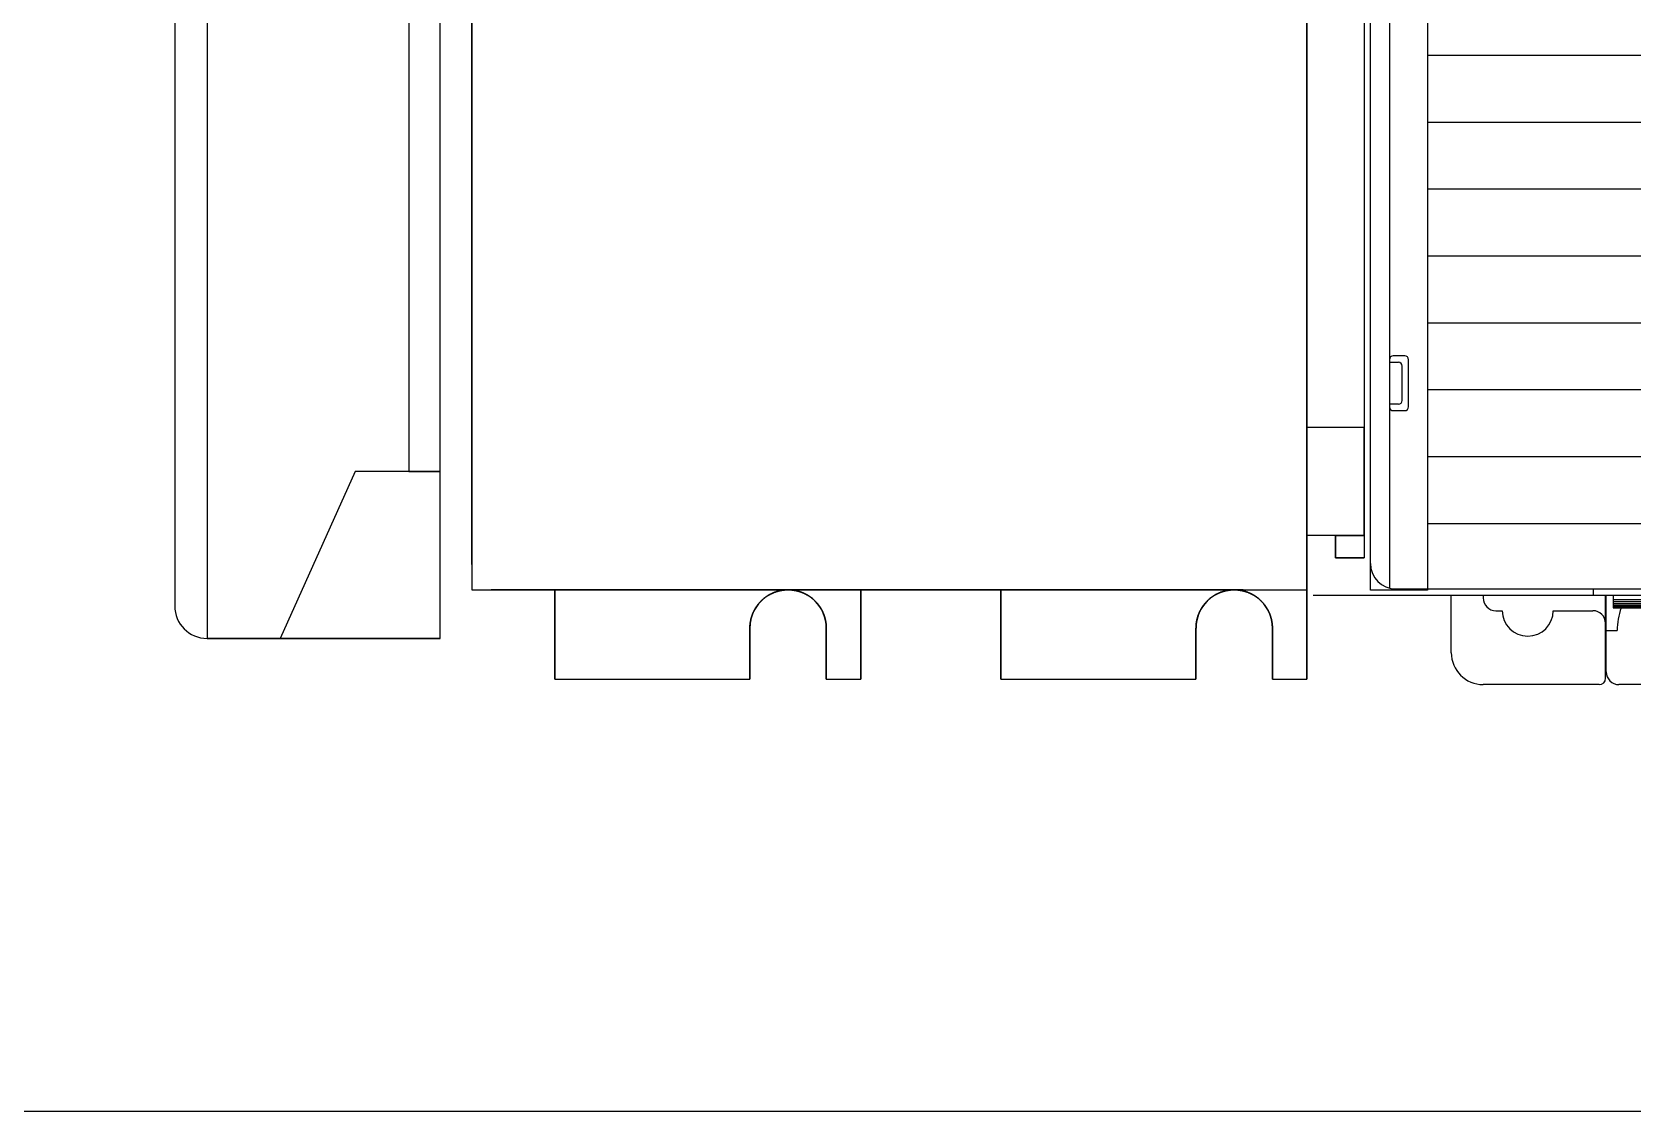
# Model space of a CAD drawing. Header units: inches. Extents: x -38 to 199, y -310 to 64.
# Drawn here: x 115.579 to 120.521, y 52.115 to 55.449 of the extents above; entities that cross this region are included whole.
import ezdxf

# ---------------------------------------------------------------- set-up
doc = ezdxf.new("R2010")
doc.units = ezdxf.units.IN
doc.header["$MEASUREMENT"] = 0
doc.layers.add('off-wire', color=6, linetype='Continuous')
doc.layers.add('PLC', color=7, linetype='Continuous')

# ---------------------------------------------------------------- blocks, each defined once
blk = doc.blocks.new('24VPS')
at = {"layer": 'PLC', "color": 7, "linetype": 'Continuous'}
for p, q in [((176.8111, -64.6716), (176.8111, -69.3173)), ((176.8111, -64.6716), (176.8111, -69.3173)), ((179.3899, -69.3173), (179.3899, -64.6716)), ((179.3899, -69.3173), (179.3899, -64.6716)), ((176.8111, -69.2222), (176.8111, -64.7667)), ((179.567, -64.77), (179.567, -69.2188)), ((179.3899, -65.4295), (179.3899, -68.8153)), ((179.3899, -65.4295), (179.3899, -68.8153)), ((176.8111, -67.7425), (176.8111, -66.3645)), ((176.8111, -69.2385), (176.8111, -67.7425)), ((179.567, -67.7523), (179.567, -69.2188)), ((179.567, -68.8153), (179.3899, -68.8153)), ((179.567, -68.8153), (179.3899, -68.8153)), ((179.3899, -68.8153), (179.3899, -69.1492)), ((179.567, -68.8153), (179.3899, -68.8153)), ((179.567, -68.8153), (179.3899, -68.8153)), ((179.3899, -68.8153), (179.3899, -69.1492)), ((179.567, -69.1492), (179.567, -68.8153)), ((179.567, -69.1492), (179.567, -68.8153)), ((179.4785, -69.1492), (179.3899, -69.1492)), ((179.4785, -69.1492), (179.3899, -69.1492)), ((179.4785, -69.1492), (179.3899, -69.1492)), ((179.3899, -69.1492), (179.3899, -69.5929)), ((179.4785, -69.1492), (179.4785, -69.1499)), ((179.567, -69.1492), (179.4785, -69.1492)), ((179.567, -69.1492), (179.4785, -69.1492)), ((179.4785, -69.2188), (179.4785, -69.1492)), ((179.4785, -69.1492), (179.4785, -69.1499)), ((179.4785, -69.1499), (179.4785, -69.2188)), ((179.567, -69.1499), (179.4785, -69.1499)), ((179.567, -69.1499), (179.4785, -69.1499)), ((179.4785, -69.1499), (179.4785, -69.2188)), ((176.8111, -69.2385), (176.8111, -69.3173)), ((176.8111, -69.2385), (176.8111, -69.3173)), ((179.4785, -69.2188), (179.567, -69.2188)), ((179.4785, -69.2188), (179.567, -69.2188)), ((179.567, -69.2188), (179.4785, -69.2188)), ((176.8111, -69.3173), (179.3899, -69.3173)), ((176.8111, -69.3173), (179.3899, -69.3173)), ((179.193, -69.3173), (176.8702, -69.3173)), ((176.8702, -69.3173), (179.193, -69.3173)), ((177.067, -69.3173), (177.7875, -69.3173)), ((177.067, -69.5929), (177.067, -69.3173)), ((177.067, -69.3173), (177.7875, -69.3173)), ((177.067, -69.5929), (177.067, -69.3173)), ((177.067, -69.3173), (177.067, -69.5929)), ((177.7875, -69.3173), (178.0119, -69.3173)), ((177.7875, -69.3173), (178.0119, -69.3173)), ((178.0119, -69.3173), (178.0119, -69.5929)), ((178.0119, -69.5929), (178.0119, -69.3173)), ((178.445, -69.3173), (178.0119, -69.3173)), ((178.0119, -69.5929), (178.0119, -69.3173)), ((178.445, -69.3173), (179.1655, -69.3173)), ((178.445, -69.3173), (178.445, -69.5929)), ((178.445, -69.5929), (178.445, -69.3173)), ((178.445, -69.3173), (178.445, -69.5929)), ((178.445, -69.3173), (179.1655, -69.3173)), ((179.1655, -69.3173), (179.3899, -69.3173)), ((179.1655, -69.3173), (179.3899, -69.3173)), ((179.3899, -69.5929), (179.3899, -69.3173)), ((179.3899, -69.5929), (179.3899, -69.3173)), ((177.6694, -69.5929), (177.6694, -69.4354)), ((177.6694, -69.4354), (177.6694, -69.5929)), ((177.6694, -69.5929), (177.6694, -69.4354)), ((177.9056, -69.4354), (177.9056, -69.5929)), ((177.9056, -69.4354), (177.9056, -69.5929)), ((177.9056, -69.5929), (177.9056, -69.4354)), ((179.0474, -69.5929), (179.0474, -69.4354)), ((179.0474, -69.4354), (179.0474, -69.5929)), ((179.0474, -69.5929), (179.0474, -69.4354)), ((179.2836, -69.4354), (179.2836, -69.5929)), ((179.2836, -69.4354), (179.2836, -69.5929)), ((179.2836, -69.5929), (179.2836, -69.4354)), ((177.067, -69.5929), (177.6694, -69.5929)), ((177.067, -69.5929), (177.6694, -69.5929)), ((177.067, -69.5929), (177.6694, -69.5929)), ((177.9056, -69.5929), (178.0119, -69.5929)), ((177.9056, -69.5929), (178.0119, -69.5929)), ((177.9056, -69.5929), (178.0119, -69.5929)), ((178.445, -69.5929), (179.0474, -69.5929)), ((178.445, -69.5929), (179.0474, -69.5929)), ((178.445, -69.5929), (179.0474, -69.5929)), ((179.2836, -69.5929), (179.3899, -69.5929)), ((179.2836, -69.5929), (179.3899, -69.5929)), ((179.2836, -69.5929), (179.3899, -69.5929))]:
    blk.add_line(p, q, dxfattribs=at)
at = {"layer": 'PLC', "color": 7, "linetype": 'Continuous', "flags": 128}
for points in [[(177.6695, -69.4354), (177.6695, -69.4344), (177.6695, -69.4335), (177.6696, -69.4325), (177.6696, -69.4316), (177.6696, -69.4306), (177.6697, -69.4297), (177.6697, -69.4287), (177.6698, -69.4278), (177.6698, -69.4268), (177.6699, -69.4259), (177.67, -69.4249), (177.6701, -69.424), (177.6702, -69.423), (177.6703, -69.4221), (177.6704, -69.4211), (177.6705, -69.4202), (177.6706, -69.4193), (177.6708, -69.4183), (177.6709, -69.4174), (177.6711, -69.4164), (177.6712, -69.4155), (177.6714, -69.4146), (177.6715, -69.4136), (177.6717, -69.4127), (177.6719, -69.4118), (177.6721, -69.4108), (177.6723, -69.4099), (177.6725, -69.409), (177.6727, -69.408), (177.6729, -69.4071), (177.6732, -69.4062), (177.6734, -69.4053), (177.6737, -69.4043), (177.6739, -69.4034), (177.6742, -69.4025), (177.6744, -69.4016), (177.6747, -69.4007), (177.675, -69.3998), (177.6753, -69.3989), (177.6756, -69.398), (177.6759, -69.3971), (177.6762, -69.3962), (177.6765, -69.3953), (177.6769, -69.3944), (177.6772, -69.3935), (177.6775, -69.3926), (177.6779, -69.3917), (177.6782, -69.3908), (177.6786, -69.39), (177.679, -69.3891), (177.6793, -69.3882), (177.6797, -69.3873), (177.6801, -69.3865), (177.6805, -69.3856), (177.6809, -69.3847), (177.6813, -69.3839), (177.6817, -69.383), (177.6822, -69.3822), (177.6826, -69.3813), (177.683, -69.3805), (177.6835, -69.3796), (177.6839, -69.3788), (177.6844, -69.378), (177.6849, -69.3771), (177.6853, -69.3763), (177.6858, -69.3755), (177.6863, -69.3747), (177.6868, -69.3739), (177.6873, -69.3731), (177.6878, -69.3723), (177.6883, -69.3714), (177.6888, -69.3706), (177.6893, -69.3699), (177.6899, -69.3691), (177.6904, -69.3683), (177.691, -69.3675), (177.6915, -69.3667), (177.6921, -69.366), (177.6926, -69.3652), (177.6932, -69.3644), (177.6938, -69.3637), (177.6943, -69.3629), (177.6949, -69.3622), (177.6955, -69.3614), (177.6961, -69.3607), (177.6967, -69.3599), (177.6973, -69.3592), (177.6979, -69.3585), (177.6986, -69.3578), (177.6992, -69.3571), (177.6998, -69.3563), (177.7005, -69.3556), (177.7011, -69.3549), (177.7018, -69.3543), (177.7024, -69.3536), (177.7031, -69.3529), (177.7037, -69.3522), (177.7044, -69.3515), (177.7051, -69.3509), (177.7058, -69.3502), (177.7065, -69.3495), (177.7072, -69.3489), (177.7079, -69.3482), (177.7086, -69.3476), (177.7093, -69.347), (177.71, -69.3463), (177.7107, -69.3457), (177.7114, -69.3451), (177.7122, -69.3445), (177.7129, -69.3439), (177.7136, -69.3433), (177.7144, -69.3427), (177.7151, -69.3421), (177.7159, -69.3415), (177.7166, -69.341), (177.7174, -69.3404), (177.7182, -69.3398), (177.7189, -69.3393), (177.7197, -69.3387), (177.7205, -69.3382), (177.7213, -69.3376), (177.7221, -69.3371), (177.7228, -69.3366), (177.7236, -69.3361), (177.7244, -69.3356), (177.7253, -69.335), (177.7261, -69.3346), (177.7269, -69.3341), (177.7277, -69.3336), (177.7285, -69.3331), (177.7293, -69.3326), (177.7302, -69.3322), (177.731, -69.3317), (177.7318, -69.3312), (177.7327, -69.3308), (177.7335, -69.3304), (177.7344, -69.3299), (177.7352, -69.3295), (177.7361, -69.3291), (177.7369, -69.3287), (177.7378, -69.3283), (177.7386, -69.3279), (177.7395, -69.3275), (177.7404, -69.3271), (177.7413, -69.3267), (177.7421, -69.3264), (177.743, -69.326), (177.7439, -69.3256), (177.7448, -69.3253), (177.7457, -69.3249), (177.7466, -69.3246), (177.7474, -69.3243), (177.7483, -69.324), (177.7492, -69.3237), (177.7501, -69.3233), (177.751, -69.323), (177.752, -69.3228), (177.7529, -69.3225), (177.7538, -69.3222), (177.7547, -69.3219), (177.7556, -69.3217), (177.7565, -69.3214), (177.7574, -69.3212), (177.7583, -69.3209), (177.7593, -69.3207), (177.7602, -69.3205), (177.7611, -69.3203), (177.762, -69.32), (177.763, -69.3199), (177.7639, -69.3197), (177.7648, -69.3195), (177.7658, -69.3193), (177.7667, -69.3191), (177.7676, -69.319), (177.7686, -69.3188), (177.7695, -69.3186), (177.7705, -69.3185), (177.7714, -69.3184), (177.7723, -69.3182), (177.7733, -69.3181), (177.7742, -69.318), (177.7752, -69.3179), (177.7761, -69.3178), (177.7771, -69.3177), (177.778, -69.3177), (177.779, -69.3176), (177.7799, -69.3175), (177.7809, -69.3175), (177.7818, -69.3174), (177.7828, -69.3174), (177.7837, -69.3173), (177.7847, -69.3173), (177.7856, -69.3173), (177.7866, -69.3173), (177.7875, -69.3173), (177.7885, -69.3173), (177.7894, -69.3173), (177.7904, -69.3173), (177.7913, -69.3173), (177.7923, -69.3174), (177.7932, -69.3174), (177.7942, -69.3175), (177.7951, -69.3175), (177.7961, -69.3176), (177.797, -69.3177), (177.7979, -69.3177), (177.7989, -69.3178), (177.7998, -69.3179), (177.8008, -69.318), (177.8017, -69.3181), (177.8027, -69.3182), (177.8036, -69.3184), (177.8046, -69.3185), (177.8055, -69.3186), (177.8064, -69.3188), (177.8074, -69.319), (177.8083, -69.3191), (177.8092, -69.3193), (177.8102, -69.3195), (177.8111, -69.3197), (177.812, -69.3199), (177.813, -69.32), (177.8139, -69.3203), (177.8148, -69.3205), (177.8157, -69.3207), (177.8167, -69.3209), (177.8176, -69.3212), (177.8185, -69.3214), (177.8194, -69.3217), (177.8203, -69.3219), (177.8212, -69.3222), (177.8222, -69.3225), (177.8231, -69.3228), (177.824, -69.323), (177.8249, -69.3233), (177.8258, -69.3237), (177.8267, -69.324), (177.8276, -69.3243), (177.8284, -69.3246), (177.8293, -69.3249), (177.8302, -69.3253), (177.8311, -69.3256), (177.832, -69.326), (177.8329, -69.3264), (177.8337, -69.3267), (177.8346, -69.3271), (177.8355, -69.3275), (177.8364, -69.3279), (177.8372, -69.3283), (177.8381, -69.3287), (177.8389, -69.3291), (177.8398, -69.3295), (177.8406, -69.3299), (177.8415, -69.3304), (177.8423, -69.3308), (177.8432, -69.3312), (177.844, -69.3317), (177.8448, -69.3322), (177.8457, -69.3326), (177.8465, -69.3331), (177.8473, -69.3336), (177.8481, -69.3341), (177.8489, -69.3346), (177.8498, -69.335), (177.8506, -69.3356), (177.8514, -69.3361), (177.8522, -69.3366), (177.853, -69.3371), (177.8537, -69.3376), (177.8545, -69.3382), (177.8553, -69.3387), (177.8561, -69.3393), (177.8568, -69.3398), (177.8576, -69.3404), (177.8584, -69.341), (177.8591, -69.3415), (177.8599, -69.3421), (177.8606, -69.3427), (177.8614, -69.3433), (177.8621, -69.3439), (177.8629, -69.3445), (177.8636, -69.3451), (177.8643, -69.3457), (177.865, -69.3463), (177.8657, -69.347), (177.8664, -69.3476), (177.8671, -69.3482), (177.8678, -69.3489), (177.8685, -69.3495), (177.8692, -69.3502), (177.8699, -69.3509), (177.8706, -69.3515), (177.8713, -69.3522), (177.8719, -69.3529), (177.8726, -69.3536), (177.8732, -69.3543), (177.8739, -69.3549), (177.8745, -69.3556), (177.8752, -69.3563), (177.8758, -69.3571), (177.8764, -69.3578), (177.8771, -69.3585), (177.8777, -69.3592), (177.8783, -69.3599), (177.8789, -69.3607), (177.8795, -69.3614), (177.8801, -69.3622), (177.8807, -69.3629), (177.8812, -69.3637), (177.8818, -69.3644), (177.8824, -69.3652), (177.883, -69.366), (177.8835, -69.3667), (177.8841, -69.3675), (177.8846, -69.3683), (177.8851, -69.3691), (177.8857, -69.3699), (177.8862, -69.3706), (177.8867, -69.3714), (177.8872, -69.3723), (177.8877, -69.3731), (177.8882, -69.3739), (177.8887, -69.3747), (177.8892, -69.3755), (177.8897, -69.3763), (177.8902, -69.3771), (177.8906, -69.378), (177.8911, -69.3788), (177.8915, -69.3796), (177.892, -69.3805), (177.8924, -69.3813), (177.8928, -69.3822), (177.8933, -69.383), (177.8937, -69.3839), (177.8941, -69.3847), (177.8945, -69.3856), (177.8949, -69.3865), (177.8953, -69.3873), (177.8957, -69.3882), (177.896, -69.3891), (177.8964, -69.39), (177.8968, -69.3908), (177.8971, -69.3917), (177.8975, -69.3926), (177.8978, -69.3935), (177.8982, -69.3944), (177.8985, -69.3953), (177.8988, -69.3962), (177.8991, -69.3971), (177.8994, -69.398), (177.8997, -69.3989), (177.9, -69.3998), (177.9003, -69.4007), (177.9006, -69.4016), (177.9008, -69.4025), (177.9011, -69.4034), (177.9013, -69.4043), (177.9016, -69.4053), (177.9018, -69.4062), (177.9021, -69.4071), (177.9023, -69.408), (177.9025, -69.409), (177.9027, -69.4099), (177.9029, -69.4108), (177.9031, -69.4118), (177.9033, -69.4127), (177.9035, -69.4136), (177.9036, -69.4146), (177.9038, -69.4155), (177.904, -69.4164), (177.9041, -69.4174), (177.9043, -69.4183), (177.9044, -69.4193), (177.9045, -69.4202), (177.9046, -69.4211), (177.9047, -69.4221), (177.9048, -69.423), (177.9049, -69.424), (177.905, -69.4249), (177.9051, -69.4259), (177.9052, -69.4268), (177.9052, -69.4278), (177.9053, -69.4287), (177.9053, -69.4297), (177.9054, -69.4306), (177.9054, -69.4316), (177.9055, -69.4325), (177.9055, -69.4335), (177.9055, -69.4344), (177.9055, -69.4354), (177.9055, -69.4344), (177.9055, -69.4335), (177.9055, -69.4325), (177.9054, -69.4316), (177.9054, -69.4306), (177.9053, -69.4297), (177.9053, -69.4287), (177.9052, -69.4278), (177.9052, -69.4268), (177.9051, -69.4259), (177.905, -69.4249), (177.9049, -69.424), (177.9048, -69.423), (177.9047, -69.4221), (177.9046, -69.4211), (177.9045, -69.4202), (177.9044, -69.4193), (177.9043, -69.4183), (177.9041, -69.4174), (177.904, -69.4164), (177.9038, -69.4155), (177.9036, -69.4146), (177.9035, -69.4136), (177.9033, -69.4127), (177.9031, -69.4118), (177.9029, -69.4108), (177.9027, -69.4099), (177.9025, -69.409), (177.9023, -69.408), (177.9021, -69.4071), (177.9018, -69.4062), (177.9016, -69.4053), (177.9013, -69.4043), (177.9011, -69.4034), (177.9008, -69.4025), (177.9006, -69.4016), (177.9003, -69.4007), (177.9, -69.3998), (177.8997, -69.3989), (177.8994, -69.398), (177.8991, -69.3971), (177.8988, -69.3962), (177.8985, -69.3953), (177.8982, -69.3944), (177.8978, -69.3935), (177.8975, -69.3926), (177.8971, -69.3917), (177.8968, -69.3908), (177.8964, -69.39), (177.896, -69.3891), (177.8957, -69.3882), (177.8953, -69.3873), (177.8949, -69.3865), (177.8945, -69.3856), (177.8941, -69.3847), (177.8937, -69.3839), (177.8933, -69.383), (177.8928, -69.3822), (177.8924, -69.3813), (177.892, -69.3805), (177.8915, -69.3796), (177.8911, -69.3788), (177.8906, -69.378), (177.8902, -69.3771), (177.8897, -69.3763), (177.8892, -69.3755), (177.8887, -69.3747), (177.8882, -69.3739), (177.8877, -69.3731), (177.8872, -69.3723), (177.8867, -69.3714), (177.8862, -69.3706), (177.8857, -69.3699), (177.8851, -69.3691), (177.8846, -69.3683), (177.8841, -69.3675), (177.8835, -69.3667), (177.883, -69.366), (177.8824, -69.3652), (177.8818, -69.3644), (177.8812, -69.3637), (177.8807, -69.3629), (177.8801, -69.3622), (177.8795, -69.3614), (177.8789, -69.3607), (177.8783, -69.3599), (177.8777, -69.3592), (177.8771, -69.3585), (177.8764, -69.3578), (177.8758, -69.3571), (177.8752, -69.3563), (177.8745, -69.3556), (177.8739, -69.3549), (177.8732, -69.3543), (177.8726, -69.3536), (177.8719, -69.3529), (177.8713, -69.3522), (177.8706, -69.3515), (177.8699, -69.3509), (177.8692, -69.3502), (177.8685, -69.3495), (177.8678, -69.3489), (177.8671, -69.3482), (177.8664, -69.3476), (177.8657, -69.347), (177.865, -69.3463), (177.8643, -69.3457), (177.8636, -69.3451), (177.8629, -69.3445), (177.8621, -69.3439), (177.8614, -69.3433), (177.8606, -69.3427), (177.8599, -69.3421), (177.8591, -69.3415), (177.8584, -69.341), (177.8576, -69.3404), (177.8568, -69.3398), (177.8561, -69.3393), (177.8553, -69.3387), (177.8545, -69.3382), (177.8537, -69.3376), (177.853, -69.3371), (177.8522, -69.3366), (177.8514, -69.3361), (177.8506, -69.3356), (177.8498, -69.335), (177.8489, -69.3346), (177.8481, -69.3341), (177.8473, -69.3336), (177.8465, -69.3331), (177.8457, -69.3326), (177.8448, -69.3322), (177.844, -69.3317), (177.8432, -69.3312), (177.8423, -69.3308), (177.8415, -69.3304), (177.8406, -69.3299), (177.8398, -69.3295), (177.8389, -69.3291), (177.8381, -69.3287), (177.8372, -69.3283), (177.8364, -69.3279), (177.8355, -69.3275), (177.8346, -69.3271), (177.8337, -69.3267), (177.8329, -69.3264), (177.832, -69.326), (177.8311, -69.3256), (177.8302, -69.3253), (177.8293, -69.3249), (177.8284, -69.3246), (177.8276, -69.3243), (177.8267, -69.324), (177.8258, -69.3237), (177.8249, -69.3233), (177.824, -69.323), (177.8231, -69.3228), (177.8222, -69.3225), (177.8212, -69.3222), (177.8203, -69.3219), (177.8194, -69.3217), (177.8185, -69.3214), (177.8176, -69.3212), (177.8167, -69.3209), (177.8157, -69.3207), (177.8148, -69.3205), (177.8139, -69.3203), (177.813, -69.32), (177.812, -69.3199), (177.8111, -69.3197), (177.8102, -69.3195), (177.8092, -69.3193), (177.8083, -69.3191), (177.8074, -69.319), (177.8064, -69.3188), (177.8055, -69.3186), (177.8046, -69.3185), (177.8036, -69.3184), (177.8027, -69.3182), (177.8017, -69.3181), (177.8008, -69.318), (177.7998, -69.3179), (177.7989, -69.3178), (177.7979, -69.3177), (177.797, -69.3177), (177.7961, -69.3176), (177.7951, -69.3175), (177.7942, -69.3175), (177.7932, -69.3174), (177.7923, -69.3174), (177.7913, -69.3173), (177.7904, -69.3173), (177.7894, -69.3173), (177.7885, -69.3173), (177.7875, -69.3173), (177.7866, -69.3173), (177.7856, -69.3173), (177.7847, -69.3173), (177.7837, -69.3173), (177.7828, -69.3174), (177.7818, -69.3174), (177.7809, -69.3175), (177.7799, -69.3175), (177.779, -69.3176), (177.778, -69.3177), (177.7771, -69.3177), (177.7761, -69.3178), (177.7752, -69.3179), (177.7742, -69.318), (177.7733, -69.3181), (177.7723, -69.3182), (177.7714, -69.3184), (177.7705, -69.3185), (177.7695, -69.3186), (177.7686, -69.3188), (177.7676, -69.319), (177.7667, -69.3191), (177.7658, -69.3193), (177.7648, -69.3195), (177.7639, -69.3197), (177.763, -69.3199), (177.762, -69.32), (177.7611, -69.3203), (177.7602, -69.3205), (177.7593, -69.3207), (177.7583, -69.3209), (177.7574, -69.3212), (177.7565, -69.3214), (177.7556, -69.3217), (177.7547, -69.3219), (177.7538, -69.3222), (177.7529, -69.3225), (177.752, -69.3228), (177.751, -69.323), (177.7501, -69.3233), (177.7492, -69.3237), (177.7483, -69.324), (177.7474, -69.3243), (177.7466, -69.3246), (177.7457, -69.3249), (177.7448, -69.3253), (177.7439, -69.3256), (177.743, -69.326), (177.7421, -69.3264), (177.7413, -69.3267), (177.7404, -69.3271), (177.7395, -69.3275), (177.7386, -69.3279), (177.7378, -69.3283), (177.7369, -69.3287), (177.7361, -69.3291), (177.7352, -69.3295), (177.7344, -69.3299), (177.7335, -69.3304), (177.7327, -69.3308), (177.7318, -69.3312), (177.731, -69.3317), (177.7302, -69.3322), (177.7293, -69.3326), (177.7285, -69.3331), (177.7277, -69.3336), (177.7269, -69.3341), (177.7261, -69.3346), (177.7253, -69.335), (177.7244, -69.3356), (177.7236, -69.3361), (177.7228, -69.3366), (177.7221, -69.3371), (177.7213, -69.3376), (177.7205, -69.3382), (177.7197, -69.3387), (177.7189, -69.3393), (177.7182, -69.3398), (177.7174, -69.3404), (177.7166, -69.341), (177.7159, -69.3415), (177.7151, -69.3421), (177.7144, -69.3427), (177.7136, -69.3433), (177.7129, -69.3439), (177.7122, -69.3445), (177.7114, -69.3451), (177.7107, -69.3457), (177.71, -69.3463), (177.7093, -69.347), (177.7086, -69.3476), (177.7079, -69.3482), (177.7072, -69.3489), (177.7065, -69.3495), (177.7058, -69.3502), (177.7051, -69.3509), (177.7044, -69.3515), (177.7037, -69.3522), (177.7031, -69.3529), (177.7024, -69.3536), (177.7018, -69.3543), (177.7011, -69.3549), (177.7005, -69.3556), (177.6998, -69.3563), (177.6992, -69.3571), (177.6986, -69.3578), (177.6979, -69.3585), (177.6973, -69.3592), (177.6967, -69.3599), (177.6961, -69.3607), (177.6955, -69.3614), (177.6949, -69.3622), (177.6943, -69.3629), (177.6938, -69.3637), (177.6932, -69.3644), (177.6926, -69.3652), (177.6921, -69.366), (177.6915, -69.3667), (177.691, -69.3675), (177.6904, -69.3683), (177.6899, -69.3691), (177.6893, -69.3699), (177.6888, -69.3706), (177.6883, -69.3714), (177.6878, -69.3723), (177.6873, -69.3731), (177.6868, -69.3739), (177.6863, -69.3747), (177.6858, -69.3755), (177.6853, -69.3763), (177.6849, -69.3771), (177.6844, -69.378), (177.6839, -69.3788), (177.6835, -69.3796), (177.683, -69.3805), (177.6826, -69.3813), (177.6822, -69.3822), (177.6817, -69.383), (177.6813, -69.3839), (177.6809, -69.3847), (177.6805, -69.3856), (177.6801, -69.3865), (177.6797, -69.3873), (177.6793, -69.3882), (177.679, -69.3891), (177.6786, -69.39), (177.6782, -69.3908), (177.6779, -69.3917), (177.6775, -69.3926), (177.6772, -69.3935), (177.6769, -69.3944), (177.6765, -69.3953), (177.6762, -69.3962), (177.6759, -69.3971), (177.6756, -69.398), (177.6753, -69.3989), (177.675, -69.3998), (177.6747, -69.4007), (177.6744, -69.4016), (177.6742, -69.4025), (177.6739, -69.4034), (177.6737, -69.4043), (177.6734, -69.4053), (177.6732, -69.4062), (177.6729, -69.4071), (177.6727, -69.408), (177.6725, -69.409), (177.6723, -69.4099), (177.6721, -69.4108), (177.6719, -69.4118), (177.6717, -69.4127), (177.6715, -69.4136), (177.6714, -69.4146), (177.6712, -69.4155), (177.6711, -69.4164), (177.6709, -69.4174), (177.6708, -69.4183), (177.6706, -69.4193), (177.6705, -69.4202), (177.6704, -69.4211), (177.6703, -69.4221), (177.6702, -69.423), (177.6701, -69.424), (177.67, -69.4249), (177.6699, -69.4259), (177.6698, -69.4268), (177.6698, -69.4278), (177.6697, -69.4287), (177.6697, -69.4297), (177.6696, -69.4306), (177.6696, -69.4316), (177.6696, -69.4325), (177.6695, -69.4335), (177.6695, -69.4344)], [(179.0475, -69.4354), (179.0475, -69.4344), (179.0475, -69.4335), (179.0475, -69.4325), (179.0475, -69.4316), (179.0476, -69.4306), (179.0476, -69.4297), (179.0477, -69.4287), (179.0477, -69.4278), (179.0478, -69.4268), (179.0479, -69.4259), (179.0479, -69.4249), (179.048, -69.424), (179.0481, -69.423), (179.0482, -69.4221), (179.0483, -69.4211), (179.0484, -69.4202), (179.0486, -69.4193), (179.0487, -69.4183), (179.0489, -69.4174), (179.049, -69.4164), (179.0492, -69.4155), (179.0493, -69.4146), (179.0495, -69.4136), (179.0497, -69.4127), (179.0499, -69.4118), (179.0501, -69.4108), (179.0503, -69.4099), (179.0505, -69.409), (179.0507, -69.408), (179.0509, -69.4071), (179.0511, -69.4062), (179.0514, -69.4053), (179.0516, -69.4043), (179.0519, -69.4034), (179.0521, -69.4025), (179.0524, -69.4016), (179.0527, -69.4007), (179.053, -69.3998), (179.0533, -69.3989), (179.0535, -69.398), (179.0539, -69.3971), (179.0542, -69.3962), (179.0545, -69.3953), (179.0548, -69.3944), (179.0551, -69.3935), (179.0555, -69.3926), (179.0558, -69.3917), (179.0562, -69.3908), (179.0565, -69.39), (179.0569, -69.3891), (179.0573, -69.3882), (179.0577, -69.3873), (179.0581, -69.3865), (179.0585, -69.3856), (179.0589, -69.3847), (179.0593, -69.3839), (179.0597, -69.383), (179.0601, -69.3822), (179.0606, -69.3813), (179.061, -69.3805), (179.0614, -69.3796), (179.0619, -69.3788), (179.0623, -69.378), (179.0628, -69.3771), (179.0633, -69.3763), (179.0638, -69.3755), (179.0642, -69.3747), (179.0647, -69.3739), (179.0652, -69.3731), (179.0657, -69.3723), (179.0663, -69.3714), (179.0668, -69.3706), (179.0673, -69.3699), (179.0678, -69.3691), (179.0684, -69.3683), (179.0689, -69.3675), (179.0695, -69.3667), (179.07, -69.366), (179.0706, -69.3652), (179.0711, -69.3644), (179.0717, -69.3637), (179.0723, -69.3629), (179.0729, -69.3622), (179.0735, -69.3614), (179.0741, -69.3607), (179.0747, -69.3599), (179.0753, -69.3592), (179.0759, -69.3585), (179.0765, -69.3578), (179.0771, -69.3571), (179.0778, -69.3563), (179.0784, -69.3556), (179.0791, -69.3549), (179.0797, -69.3543), (179.0804, -69.3536), (179.081, -69.3529), (179.0817, -69.3522), (179.0824, -69.3515), (179.083, -69.3509), (179.0837, -69.3502), (179.0844, -69.3495), (179.0851, -69.3489), (179.0858, -69.3482), (179.0865, -69.3476), (179.0872, -69.347), (179.0879, -69.3463), (179.0887, -69.3457), (179.0894, -69.3451), (179.0901, -69.3445), (179.0908, -69.3439), (179.0916, -69.3433), (179.0923, -69.3427), (179.0931, -69.3421), (179.0938, -69.3415), (179.0946, -69.341), (179.0953, -69.3404), (179.0961, -69.3398), (179.0969, -69.3393), (179.0977, -69.3387), (179.0984, -69.3382), (179.0992, -69.3376), (179.1, -69.3371), (179.1008, -69.3366), (179.1016, -69.3361), (179.1024, -69.3356), (179.1032, -69.335), (179.104, -69.3346), (179.1048, -69.3341), (179.1056, -69.3336), (179.1065, -69.3331), (179.1073, -69.3326), (179.1081, -69.3322), (179.109, -69.3317), (179.1098, -69.3312), (179.1106, -69.3308), (179.1115, -69.3304), (179.1123, -69.3299), (179.1132, -69.3295), (179.114, -69.3291), (179.1149, -69.3287), (179.1157, -69.3283), (179.1166, -69.3279), (179.1175, -69.3275), (179.1183, -69.3271), (179.1192, -69.3267), (179.1201, -69.3264), (179.121, -69.326), (179.1219, -69.3256), (179.1227, -69.3253), (179.1236, -69.3249), (179.1245, -69.3246), (179.1254, -69.3243), (179.1263, -69.324), (179.1272, -69.3237), (179.1281, -69.3233), (179.129, -69.323), (179.1299, -69.3228), (179.1308, -69.3225), (179.1317, -69.3222), (179.1326, -69.3219), (179.1335, -69.3217), (179.1345, -69.3214), (179.1354, -69.3212), (179.1363, -69.3209), (179.1372, -69.3207), (179.1382, -69.3205), (179.1391, -69.3203), (179.14, -69.32), (179.1409, -69.3199), (179.1419, -69.3197), (179.1428, -69.3195), (179.1437, -69.3193), (179.1447, -69.3191), (179.1456, -69.319), (179.1465, -69.3188), (179.1475, -69.3186), (179.1484, -69.3185), (179.1493, -69.3184), (179.1503, -69.3182), (179.1512, -69.3181), (179.1522, -69.318), (179.1531, -69.3179), (179.1541, -69.3178), (179.155, -69.3177), (179.156, -69.3177), (179.1569, -69.3176), (179.1579, -69.3175), (179.1588, -69.3175), (179.1598, -69.3174), (179.1607, -69.3174), (179.1617, -69.3173), (179.1626, -69.3173), (179.1636, -69.3173), (179.1645, -69.3173), (179.1655, -69.3173), (179.1664, -69.3173), (179.1674, -69.3173), (179.1683, -69.3173), (179.1693, -69.3173), (179.1702, -69.3174), (179.1712, -69.3174), (179.1721, -69.3175), (179.1731, -69.3175), (179.174, -69.3176), (179.1749, -69.3177), (179.1759, -69.3177), (179.1768, -69.3178), (179.1778, -69.3179), (179.1787, -69.318), (179.1797, -69.3181), (179.1806, -69.3182), (179.1816, -69.3184), (179.1825, -69.3185), (179.1834, -69.3186), (179.1844, -69.3188), (179.1853, -69.319), (179.1863, -69.3191), (179.1872, -69.3193), (179.1881, -69.3195), (179.1891, -69.3197), (179.19, -69.3199), (179.1909, -69.32), (179.1918, -69.3203), (179.1928, -69.3205), (179.1937, -69.3207), (179.1946, -69.3209), (179.1955, -69.3212), (179.1965, -69.3214), (179.1974, -69.3217), (179.1983, -69.3219), (179.1992, -69.3222), (179.2001, -69.3225), (179.201, -69.3228), (179.2019, -69.323), (179.2028, -69.3233), (179.2037, -69.3237), (179.2046, -69.324), (179.2055, -69.3243), (179.2064, -69.3246), (179.2073, -69.3249), (179.2082, -69.3253), (179.2091, -69.3256), (179.2099, -69.326), (179.2108, -69.3264), (179.2117, -69.3267), (179.2126, -69.3271), (179.2134, -69.3275), (179.2143, -69.3279), (179.2152, -69.3283), (179.216, -69.3287), (179.2169, -69.3291), (179.2178, -69.3295), (179.2186, -69.3299), (179.2194, -69.3304), (179.2203, -69.3308), (179.2211, -69.3312), (179.222, -69.3317), (179.2228, -69.3322), (179.2236, -69.3326), (179.2244, -69.3331), (179.2253, -69.3336), (179.2261, -69.3341), (179.2269, -69.3346), (179.2277, -69.335), (179.2285, -69.3356), (179.2293, -69.3361), (179.2301, -69.3366), (179.2309, -69.3371), (179.2317, -69.3376), (179.2325, -69.3382), (179.2333, -69.3387), (179.234, -69.3393), (179.2348, -69.3398), (179.2356, -69.3404), (179.2363, -69.341), (179.2371, -69.3415), (179.2378, -69.3421), (179.2386, -69.3427), (179.2393, -69.3433), (179.2401, -69.3439), (179.2408, -69.3445), (179.2415, -69.3451), (179.2423, -69.3457), (179.243, -69.3463), (179.2437, -69.347), (179.2444, -69.3476), (179.2451, -69.3482), (179.2458, -69.3489), (179.2465, -69.3495), (179.2472, -69.3502), (179.2479, -69.3509), (179.2485, -69.3515), (179.2492, -69.3522), (179.2499, -69.3529), (179.2506, -69.3536), (179.2512, -69.3543), (179.2519, -69.3549), (179.2525, -69.3556), (179.2531, -69.3563), (179.2538, -69.3571), (179.2544, -69.3578), (179.255, -69.3585), (179.2556, -69.3592), (179.2562, -69.3599), (179.2568, -69.3607), (179.2574, -69.3614), (179.258, -69.3622), (179.2586, -69.3629), (179.2592, -69.3637), (179.2598, -69.3644), (179.2603, -69.3652), (179.2609, -69.366), (179.2615, -69.3667), (179.262, -69.3675), (179.2626, -69.3683), (179.2631, -69.3691), (179.2636, -69.3699), (179.2641, -69.3706), (179.2647, -69.3714), (179.2652, -69.3723), (179.2657, -69.3731), (179.2662, -69.3739), (179.2667, -69.3747), (179.2672, -69.3755), (179.2676, -69.3763), (179.2681, -69.3771), (179.2686, -69.378), (179.269, -69.3788), (179.2695, -69.3796), (179.2699, -69.3805), (179.2704, -69.3813), (179.2708, -69.3822), (179.2712, -69.383), (179.2716, -69.3839), (179.272, -69.3847), (179.2725, -69.3856), (179.2728, -69.3865), (179.2732, -69.3873), (179.2736, -69.3882), (179.274, -69.3891), (179.2744, -69.39), (179.2747, -69.3908), (179.2751, -69.3917), (179.2754, -69.3926), (179.2758, -69.3935), (179.2761, -69.3944), (179.2764, -69.3953), (179.2768, -69.3962), (179.2771, -69.3971), (179.2774, -69.398), (179.2777, -69.3989), (179.278, -69.3998), (179.2782, -69.4007), (179.2785, -69.4016), (179.2788, -69.4025), (179.279, -69.4034), (179.2793, -69.4043), (179.2795, -69.4053), (179.2798, -69.4062), (179.28, -69.4071), (179.2802, -69.408), (179.2805, -69.409), (179.2807, -69.4099), (179.2809, -69.4108), (179.2811, -69.4118), (179.2812, -69.4127), (179.2814, -69.4136), (179.2816, -69.4146), (179.2818, -69.4155), (179.2819, -69.4164), (179.2821, -69.4174), (179.2822, -69.4183), (179.2823, -69.4193), (179.2825, -69.4202), (179.2826, -69.4211), (179.2827, -69.4221), (179.2828, -69.423), (179.2829, -69.424), (179.283, -69.4249), (179.2831, -69.4259), (179.2831, -69.4268), (179.2832, -69.4278), (179.2833, -69.4287), (179.2833, -69.4297), (179.2833, -69.4306), (179.2834, -69.4316), (179.2834, -69.4325), (179.2834, -69.4335), (179.2834, -69.4344), (179.2834, -69.4354), (179.2834, -69.4344), (179.2834, -69.4335), (179.2834, -69.4325), (179.2834, -69.4316), (179.2833, -69.4306), (179.2833, -69.4297), (179.2833, -69.4287), (179.2832, -69.4278), (179.2831, -69.4268), (179.2831, -69.4259), (179.283, -69.4249), (179.2829, -69.424), (179.2828, -69.423), (179.2827, -69.4221), (179.2826, -69.4211), (179.2825, -69.4202), (179.2823, -69.4193), (179.2822, -69.4183), (179.2821, -69.4174), (179.2819, -69.4164), (179.2818, -69.4155), (179.2816, -69.4146), (179.2814, -69.4136), (179.2812, -69.4127), (179.2811, -69.4118), (179.2809, -69.4108), (179.2807, -69.4099), (179.2805, -69.409), (179.2802, -69.408), (179.28, -69.4071), (179.2798, -69.4062), (179.2795, -69.4053), (179.2793, -69.4043), (179.279, -69.4034), (179.2788, -69.4025), (179.2785, -69.4016), (179.2782, -69.4007), (179.278, -69.3998), (179.2777, -69.3989), (179.2774, -69.398), (179.2771, -69.3971), (179.2768, -69.3962), (179.2764, -69.3953), (179.2761, -69.3944), (179.2758, -69.3935), (179.2754, -69.3926), (179.2751, -69.3917), (179.2747, -69.3908), (179.2744, -69.39), (179.274, -69.3891), (179.2736, -69.3882), (179.2732, -69.3873), (179.2728, -69.3865), (179.2725, -69.3856), (179.272, -69.3847), (179.2716, -69.3839), (179.2712, -69.383), (179.2708, -69.3822), (179.2704, -69.3813), (179.2699, -69.3805), (179.2695, -69.3796), (179.269, -69.3788), (179.2686, -69.378), (179.2681, -69.3771), (179.2676, -69.3763), (179.2672, -69.3755), (179.2667, -69.3747), (179.2662, -69.3739), (179.2657, -69.3731), (179.2652, -69.3723), (179.2647, -69.3714), (179.2641, -69.3706), (179.2636, -69.3699), (179.2631, -69.3691), (179.2626, -69.3683), (179.262, -69.3675), (179.2615, -69.3667), (179.2609, -69.366), (179.2603, -69.3652), (179.2598, -69.3644), (179.2592, -69.3637), (179.2586, -69.3629), (179.258, -69.3622), (179.2574, -69.3614), (179.2568, -69.3607), (179.2562, -69.3599), (179.2556, -69.3592), (179.255, -69.3585), (179.2544, -69.3578), (179.2538, -69.3571), (179.2531, -69.3563), (179.2525, -69.3556), (179.2519, -69.3549), (179.2512, -69.3543), (179.2506, -69.3536), (179.2499, -69.3529), (179.2492, -69.3522), (179.2485, -69.3515), (179.2479, -69.3509), (179.2472, -69.3502), (179.2465, -69.3495), (179.2458, -69.3489), (179.2451, -69.3482), (179.2444, -69.3476), (179.2437, -69.347), (179.243, -69.3463), (179.2423, -69.3457), (179.2415, -69.3451), (179.2408, -69.3445), (179.2401, -69.3439), (179.2393, -69.3433), (179.2386, -69.3427), (179.2378, -69.3421), (179.2371, -69.3415), (179.2363, -69.341), (179.2356, -69.3404), (179.2348, -69.3398), (179.234, -69.3393), (179.2333, -69.3387), (179.2325, -69.3382), (179.2317, -69.3376), (179.2309, -69.3371), (179.2301, -69.3366), (179.2293, -69.3361), (179.2285, -69.3356), (179.2277, -69.335), (179.2269, -69.3346), (179.2261, -69.3341), (179.2253, -69.3336), (179.2244, -69.3331), (179.2236, -69.3326), (179.2228, -69.3322), (179.222, -69.3317), (179.2211, -69.3312), (179.2203, -69.3308), (179.2194, -69.3304), (179.2186, -69.3299), (179.2178, -69.3295), (179.2169, -69.3291), (179.216, -69.3287), (179.2152, -69.3283), (179.2143, -69.3279), (179.2134, -69.3275), (179.2126, -69.3271), (179.2117, -69.3267), (179.2108, -69.3264), (179.2099, -69.326), (179.2091, -69.3256), (179.2082, -69.3253), (179.2073, -69.3249), (179.2064, -69.3246), (179.2055, -69.3243), (179.2046, -69.324), (179.2037, -69.3237), (179.2028, -69.3233), (179.2019, -69.323), (179.201, -69.3228), (179.2001, -69.3225), (179.1992, -69.3222), (179.1983, -69.3219), (179.1974, -69.3217), (179.1965, -69.3214), (179.1955, -69.3212), (179.1946, -69.3209), (179.1937, -69.3207), (179.1928, -69.3205), (179.1918, -69.3203), (179.1909, -69.32), (179.19, -69.3199), (179.1891, -69.3197), (179.1881, -69.3195), (179.1872, -69.3193), (179.1863, -69.3191), (179.1853, -69.319), (179.1844, -69.3188), (179.1834, -69.3186), (179.1825, -69.3185), (179.1816, -69.3184), (179.1806, -69.3182), (179.1797, -69.3181), (179.1787, -69.318), (179.1778, -69.3179), (179.1768, -69.3178), (179.1759, -69.3177), (179.1749, -69.3177), (179.174, -69.3176), (179.1731, -69.3175), (179.1721, -69.3175), (179.1712, -69.3174), (179.1702, -69.3174), (179.1693, -69.3173), (179.1683, -69.3173), (179.1674, -69.3173), (179.1664, -69.3173), (179.1655, -69.3173), (179.1645, -69.3173), (179.1636, -69.3173), (179.1626, -69.3173), (179.1617, -69.3173), (179.1607, -69.3174), (179.1598, -69.3174), (179.1588, -69.3175), (179.1579, -69.3175), (179.1569, -69.3176), (179.156, -69.3177), (179.155, -69.3177), (179.1541, -69.3178), (179.1531, -69.3179), (179.1522, -69.318), (179.1512, -69.3181), (179.1503, -69.3182), (179.1493, -69.3184), (179.1484, -69.3185), (179.1475, -69.3186), (179.1465, -69.3188), (179.1456, -69.319), (179.1447, -69.3191), (179.1437, -69.3193), (179.1428, -69.3195), (179.1419, -69.3197), (179.1409, -69.3199), (179.14, -69.32), (179.1391, -69.3203), (179.1382, -69.3205), (179.1372, -69.3207), (179.1363, -69.3209), (179.1354, -69.3212), (179.1345, -69.3214), (179.1335, -69.3217), (179.1326, -69.3219), (179.1317, -69.3222), (179.1308, -69.3225), (179.1299, -69.3228), (179.129, -69.323), (179.1281, -69.3233), (179.1272, -69.3237), (179.1263, -69.324), (179.1254, -69.3243), (179.1245, -69.3246), (179.1236, -69.3249), (179.1227, -69.3253), (179.1219, -69.3256), (179.121, -69.326), (179.1201, -69.3264), (179.1192, -69.3267), (179.1183, -69.3271), (179.1175, -69.3275), (179.1166, -69.3279), (179.1157, -69.3283), (179.1149, -69.3287), (179.114, -69.3291), (179.1132, -69.3295), (179.1123, -69.3299), (179.1115, -69.3304), (179.1106, -69.3308), (179.1098, -69.3312), (179.109, -69.3317), (179.1081, -69.3322), (179.1073, -69.3326), (179.1065, -69.3331), (179.1056, -69.3336), (179.1048, -69.3341), (179.104, -69.3346), (179.1032, -69.335), (179.1024, -69.3356), (179.1016, -69.3361), (179.1008, -69.3366), (179.1, -69.3371), (179.0992, -69.3376), (179.0984, -69.3382), (179.0977, -69.3387), (179.0969, -69.3393), (179.0961, -69.3398), (179.0953, -69.3404), (179.0946, -69.341), (179.0938, -69.3415), (179.0931, -69.3421), (179.0923, -69.3427), (179.0916, -69.3433), (179.0908, -69.3439), (179.0901, -69.3445), (179.0894, -69.3451), (179.0887, -69.3457), (179.0879, -69.3463), (179.0872, -69.347), (179.0865, -69.3476), (179.0858, -69.3482), (179.0851, -69.3489), (179.0844, -69.3495), (179.0837, -69.3502), (179.083, -69.3509), (179.0824, -69.3515), (179.0817, -69.3522), (179.081, -69.3529), (179.0804, -69.3536), (179.0797, -69.3543), (179.0791, -69.3549), (179.0784, -69.3556), (179.0778, -69.3563), (179.0771, -69.3571), (179.0765, -69.3578), (179.0759, -69.3585), (179.0753, -69.3592), (179.0747, -69.3599), (179.0741, -69.3607), (179.0735, -69.3614), (179.0729, -69.3622), (179.0723, -69.3629), (179.0717, -69.3637), (179.0711, -69.3644), (179.0706, -69.3652), (179.07, -69.366), (179.0695, -69.3667), (179.0689, -69.3675), (179.0684, -69.3683), (179.0678, -69.3691), (179.0673, -69.3699), (179.0668, -69.3706), (179.0663, -69.3714), (179.0657, -69.3723), (179.0652, -69.3731), (179.0647, -69.3739), (179.0642, -69.3747), (179.0638, -69.3755), (179.0633, -69.3763), (179.0628, -69.3771), (179.0623, -69.378), (179.0619, -69.3788), (179.0614, -69.3796), (179.061, -69.3805), (179.0606, -69.3813), (179.0601, -69.3822), (179.0597, -69.383), (179.0593, -69.3839), (179.0589, -69.3847), (179.0585, -69.3856), (179.0581, -69.3865), (179.0577, -69.3873), (179.0573, -69.3882), (179.0569, -69.3891), (179.0565, -69.39), (179.0562, -69.3908), (179.0558, -69.3917), (179.0555, -69.3926), (179.0551, -69.3935), (179.0548, -69.3944), (179.0545, -69.3953), (179.0542, -69.3962), (179.0539, -69.3971), (179.0535, -69.398), (179.0533, -69.3989), (179.053, -69.3998), (179.0527, -69.4007), (179.0524, -69.4016), (179.0521, -69.4025), (179.0519, -69.4034), (179.0516, -69.4043), (179.0514, -69.4053), (179.0511, -69.4062), (179.0509, -69.4071), (179.0507, -69.408), (179.0505, -69.409), (179.0503, -69.4099), (179.0501, -69.4108), (179.0499, -69.4118), (179.0497, -69.4127), (179.0495, -69.4136), (179.0493, -69.4146), (179.0492, -69.4155), (179.049, -69.4164), (179.0489, -69.4174), (179.0487, -69.4183), (179.0486, -69.4193), (179.0484, -69.4202), (179.0483, -69.4211), (179.0482, -69.4221), (179.0481, -69.423), (179.048, -69.424), (179.0479, -69.4249), (179.0479, -69.4259), (179.0478, -69.4268), (179.0477, -69.4278), (179.0477, -69.4287), (179.0476, -69.4297), (179.0476, -69.4306), (179.0475, -69.4316), (179.0475, -69.4325), (179.0475, -69.4335), (179.0475, -69.4344)]]:
    blk.add_lwpolyline(points, close=True, dxfattribs=at)
at = {"layer": 'PLC', "color": 7, "linetype": 'Continuous'}
for centre, start, end in [((177.7875, -69.4354), 90, 180), ((177.7875, -69.4354), 0, 90), ((179.1655, -69.4354), 90, 180), ((179.1655, -69.4354), 0, 90)]:
    blk.add_arc(centre, 0.1181, start, end, dxfattribs=at)
blk = doc.blocks.new('98WHITE')
at = {"color": 0, "linetype": 'Continuous'}
for p, q in [((90.4045, -170.9184), (90.4045, -174.6364)), ((90.4045, -173.9381), (90.4321, -173.9381)), ((90.4518, -173.9184), (90.4163, -173.9184)), ((90.4439, -174.0562), (90.4439, -173.9499)), ((90.4636, -174.0759), (90.4636, -173.9302)), ((90.4321, -174.068), (90.4045, -174.068)), ((90.4163, -174.0877), (90.4518, -174.0877)), ((91.3888, -174.6389), (90.4242, -174.6389)), ((91.0345, -174.6586), (91.0345, -174.6389)), ((91.5345, -174.6586), (90.1683, -174.6586)), ((90.5955, -174.8357), (90.5955, -174.6586)), ((90.6939, -174.6586), (90.6939, -174.6664)), ((91.0719, -174.9145), (91.0719, -174.6586)), ((91.0738, -174.8948), (91.0738, -174.6586)), ((91.0955, -174.6588), (91.0955, -174.6973)), ((91.4734, -174.6722), (91.0955, -174.6722)), ((91.4734, -174.6789), (91.0955, -174.6789)), ((91.4734, -174.6847), (91.0955, -174.6847)), ((91.4734, -174.6894), (91.0955, -174.6894)), ((91.4734, -174.6931), (91.0955, -174.6931)), ((91.4734, -174.6957), (91.0955, -174.6957)), ((91.4734, -174.6973), (91.0955, -174.6973)), ((91.4734, -174.6978), (91.0955, -174.6978)), ((90.7333, -174.7058), (90.753, -174.7058)), ((90.9104, -174.7058), (91.0325, -174.7058)), ((91.0738, -174.7668), (91.1082, -174.7668)), ((91.0522, -174.9342), (90.6939, -174.9342)), ((91.1919, -174.9342), (91.1132, -174.9342))]:
    blk.add_line(p, q, dxfattribs=at)
at = {"color": 0}
for p, q in [((90.5223, -172.9893), (91.4793, -172.9893)), ((90.5223, -173.196), (91.4793, -173.196)), ((90.5223, -173.4027), (91.4793, -173.4027)), ((90.5223, -173.6094), (91.4793, -173.6094)), ((90.5223, -173.8161), (91.4793, -173.8161)), ((90.5223, -174.0227), (91.4793, -174.0227)), ((90.5223, -174.2294), (91.4793, -174.2294)), ((90.5223, -174.4361), (91.4675, -174.4361))]:
    blk.add_line(p, q, dxfattribs=at)
blk.add_lwpolyline([(90.3455, -170.9184), (90.5223, -170.9184), (90.5223, -174.6428), (90.3455, -174.6428)], close=True, dxfattribs=at)
at = {"color": 0, "linetype": 'Continuous'}
for centre, radius, start, end in [((90.4163, -173.9302), 0.0118, 90, 179.9886), ((90.4321, -173.9499), 0.0118, 0, 90), ((90.4518, -173.9302), 0.0118, 0, 90), ((90.4321, -174.0562), 0.0118, 270, 360), ((90.4163, -174.0759), 0.0118, 180.0095, 270), ((90.4518, -174.0759), 0.0118, 270, 360), ((90.4242, -174.5601), 0.0787, 180, 270), ((90.7333, -174.6664), 0.0394, 180, 270), ((90.8317, -174.7058), 0.0787, 180, 0), ((91.0325, -174.7452), 0.0394, 0, 90), ((90.6939, -174.8357), 0.0984, 180, 270), ((91.1132, -174.8948), 0.0394, 180, 270), ((91.0522, -174.9145), 0.0197, 270, 0)]:
    blk.add_arc(centre, radius, start, end, dxfattribs=at)
blk.add_open_spline([(91.1204, -174.6971), (91.1161, -174.7083), (91.1097, -174.7312), (91.1079, -174.7551), (91.1082, -174.7668)], degree=3, knots=[0, 0, 0, 0, 0.502407, 1, 1, 1, 1], dxfattribs=at)
blk = doc.blocks.new('L')
at = {"color": 0}
for p, q in [((48.2699, -171.6962, -0.2971), (48.2699, -176.2912, -0.2971)), ((48.9903, -176.2912, 2.0588), (48.9903, -171.6962, 2.3022)), ((48.1699, -171.7962), (48.1699, -176.1911)), ((48.9903, -175.7752, 2.8376), (48.8929, -175.7752, 2.8376)), ((48.8929, -175.7752, 2.8376), (48.9903, -175.7752, 2.8376)), ((48.9903, -175.7752, 2.6137), (48.9903, -175.7752, 2.8376)), ((48.9903, -175.7752, 2.8376), (48.9903, -175.7752, 2.6137)), ((48.9903, -176.2133, 2.0588), (48.9903, -176.2133, -0.2971)), ((48.9903, -176.2133, -0.2971), (48.9903, -176.2133, 2.0588)), ((48.2699, -176.2912, -0.2971), (48.2699, -176.2912, 0.803)), ((48.2699, -176.2912, 0.803), (48.9903, -176.2912, 2.0588))]:
    blk.add_line(p, q, dxfattribs=at)
at = {"color": 0, "extrusion": (-0.803312, 0, 0.595559)}
for p, q in [((48.8929, -172.2122, 2.8376), (48.8929, -175.7752, 2.8376)), ((48.7269, -175.7752, 2.6137), (48.496, -176.2912, 2.3022)), ((48.8929, -175.7752, 2.8376), (48.7269, -175.7752, 2.6137))]:
    blk.add_line(p, q, dxfattribs=at)
at = {"color": 0, "extrusion": (0, -1, 0)}
for p, q in [((48.9903, -176.2912, 2.0588), (48.2699, -176.2912, 0.803)), ((48.2699, -176.2912, 0.803), (48.2699, -176.2912, -0.2971))]:
    blk.add_line(p, q, dxfattribs=at)
at = {"color": 0}
blk.add_arc((48.2699, -176.1911), 0.1, 180, 270, dxfattribs=at)

msp = doc.modelspace()

# ---------------------------------------------------------------- linework, layer by layer
for points in [[(89.73036, 52.11457), (124.73036, 52.11457), (124.73036, 59.86457)], [(89.73036, 52.11457), (124.73036, 52.11457), (124.73036, 50.11457), (89.73036, 50.11457), (89.73036, 52.11457)]]:
    msp.add_lwpolyline(points)

# ---------------------------------------------------------------- block references
msp.add_blockref('24VPS', (-59.87294, 123.04218))
at = {"layer": 'off-wire', "color": 0}
for name, p in [('98WHITE', (29.36768, 228.36633)), ('L', (67.85002, 229.86608))]:
    msp.add_blockref(name, p, dxfattribs=at)

doc.saveas('drawing.dxf')
